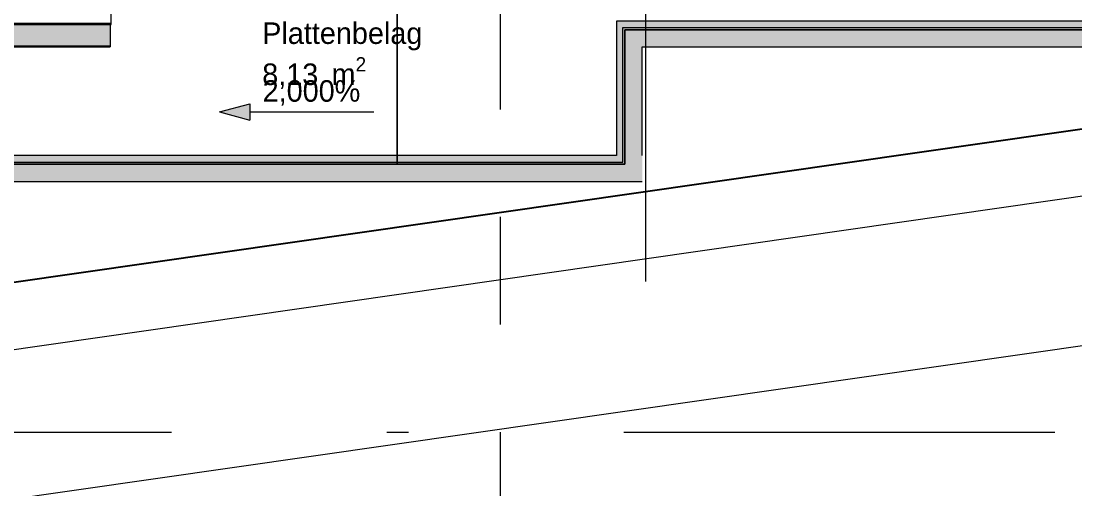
# Model space of a CAD drawing. Header units: metres. Extents: x -4 to 206, y -18 to 45.
# Drawn here: x 45.401 to 50.294, y -13.267 to -11.093 of the extents above; entities that cross this region are included whole.
import ezdxf

# ---------------------------------------------------------------- set-up
doc = ezdxf.new("R2010")
doc.units = ezdxf.units.M
doc.header["$MEASUREMENT"] = 0
for name, pattern in [('Achse', [0.004, 0.002, -0.001, 0, -0.001]), ('Baufluchtlinie', [0.013, 0.008, -0.005]), ('Schnittlinie', [0.006, 0.003, -0.0015, 0, -0.0015]), ('Untersicht', [0.001, 0.0005, -0.0005])]:
    doc.linetypes.add(name, pattern=pattern)
for name, color, linetype in [('2._1.DG PP STG2_5_000 Achsraster', 7, 'Continuous'), ('2._1.DG PP STG2_5_140 Brüstung', 7, 'Continuous'), ('2._1.DG PP STG2_5_210 Decke', 7, 'Continuous'), ('2._1.DG PP STG2_5_220 Bodenaufbau - Außen_ Gefälle', 7, 'Continuous'), ('2._1.DG PP STG2_5_221 Bodenaufbau - Abdichtung', 7, 'Continuous'), ('2._1.DG PP STG2_5_221 Bodenaufbau - Terrassenbelag', 7, 'Continuous'), ('2._1.DG PP STG2_5_611 Entwässerung', 7, 'Continuous'), ('2._1.DG PP STG2_5_810 Raum', 7, 'Continuous'), ('2._1.DG PP STG2_5_851 Marker Schnitt', 7, 'Continuous'), ('2._1.DG PP STG2_5_950 Polierplan Bemaßung', 7, 'Continuous'), ('2._1.DG PP STG2_5_Neubau_840 Baulinien', 7, 'Continuous')]:
    doc.layers.add(name, color=color, linetype=linetype)
doc.styles.add('ERSTELLTER_STIL_2', font='')
doc.styles.get('ERSTELLTER_STIL_2').set_extended_font_data('Eurostile')
doc.linetypes.add('Grenze Bundesland', pattern='A,0,[2,415_260415_PP_VA_1_5 2 St1.Shx,S=1.5873e-05,R=0,X=0,Y=0],-0.003,0', length=0.003)

msp = doc.modelspace()

# ---------------------------------------------------------------- hatches: boundary and pattern name
at = {"layer": '2._1.DG PP STG2_5_140 Brüstung', "linetype": 'Continuous', "lineweight": 13, "true_color": 0xb85600}
for points in [[(48.165, -11.0937), (48.285, -11.2137), (48.285, -11.0937)], [(48.165, -11.2137), (48.285, -11.2137), (48.165, -11.0937)], [(48.285, -11.2137), (51.7105, -11.2137), (51.7105, -11.0937), (48.285, -11.0937)], [(48.165, -11.2137), (48.165, -11.7187), (48.285, -11.7187), (48.285, -11.2137)], [(48.165, -11.7187), (42.965, -11.7187), (42.965, -11.8387), (48.165, -11.8387)], [(48.165, -11.7187), (48.285, -11.8387), (48.285, -11.7187)], [(48.165, -11.8387), (48.285, -11.8387), (48.165, -11.7187)]]:
    msp.add_hatch(color=32, dxfattribs=at).paths.add_polyline_path(points)
at = {"layer": '2._1.DG PP STG2_5_611 Entwässerung', "linetype": 'Continuous', "lineweight": 0, "true_color": 0xffffff}
for points in [[(42.965, -11.1037), (42.965, -11.1087), (45.815, -11.1087), (45.815, -11.1037)], [(42.965, -11.1087), (42.965, -11.2087), (45.815, -11.2087), (45.815, -11.1087)], [(42.965, -11.2087), (42.965, -11.2137), (45.815, -11.2137), (45.815, -11.2087)]]:
    msp.add_hatch(color=7, dxfattribs=at).paths.add_polyline_path(points)
at = {"layer": '2._1.DG PP STG2_5_950 Polierplan Bemaßung', "linetype": 'Continuous', "lineweight": 13, "true_color": 0x6c6cff}
msp.add_hatch(color=171, dxfattribs=at).paths.add_polyline_path([(46.3228, -11.5158), (46.4627, -11.5533), (46.4627, -11.4783)])

# ---------------------------------------------------------------- linework, layer by layer
at = {"layer": '2._1.DG PP STG2_5_000 Achsraster', "color": 5, "linetype": 'Achse', "lineweight": 0, "ltscale": 1000}
for p, q in [((48.3, 1.9963), (48.3, -16.0037)), ((31.8, -13.0037), (54.3, -13.0037))]:
    msp.add_line(p, q, dxfattribs=at)
at = {"layer": '2._1.DG PP STG2_5_140 Brüstung', "color": 7, "linetype": 'Baufluchtlinie', "lineweight": 13, "ltscale": 1000, "flags": 128}
for points in [[(48.165, -11.0937), (48.165, -11.7187)], [(51.7105, -11.0937), (48.285, -11.0937)], [(48.285, -11.7187), (48.285, -11.2137)], [(48.285, -11.2137), (51.7105, -11.2137)], [(48.165, -11.7187), (42.965, -11.7187)], [(42.965, -11.8387), (48.285, -11.8387)]]:
    msp.add_lwpolyline(points, dxfattribs=at)
at = {"layer": '2._1.DG PP STG2_5_210 Decke', "color": 7, "linetype": 'Continuous', "lineweight": 13, "ltscale": 1000, "true_color": 0xf4f4f4, "flags": 128}
msp.add_lwpolyline([(33.7568, -11.4636), (33.759, -13.2537), (37.385, -13.2537), (37.385, -12.6087), (42.5891, -12.6087), (42.885, -12.5662), (42.885, -11.7587), (48.205, -11.7587), (48.205, -11.1337), (51.7609, -11.1337), (51.7654, -10.0637), (45.765, -10.0637), (45.765, -10.9637), (42.915, -10.9637), (42.915, -11.4636)], close=True, dxfattribs=at)
at = {"layer": '2._1.DG PP STG2_5_220 Bodenaufbau - Außen_ Gefälle', "color": 7, "linetype": 'Continuous', "lineweight": 13, "ltscale": 1000, "true_color": 0xf4f4f4, "flags": 128}
for points in [[(33.7568, -11.4637), (33.759, -13.2137), (37.345, -13.2137), (37.345, -12.5687), (39.935, -12.5687), (39.935, -12.5987), (42.3187, -12.5987), (42.875, -12.5188), (42.875, -11.7487), (45.815, -11.7487), (48.195, -11.7487), (48.195, -11.1237), (51.7609, -11.1237), (51.7654, -10.0637), (45.765, -10.0637), (45.765, -10.9637), (42.915, -10.9637), (42.915, -11.4637)], [(33.759, -13.2437), (37.145, -13.2437), (37.145, -12.5987), (39.935, -12.5987), (42.389, -12.5987), (42.875, -12.5289), (42.875, -11.7487), (45.815, -11.7487), (48.195, -11.7487), (48.195, -11.1237), (51.7609, -11.1237), (51.7654, -10.0637), (45.765, -10.0637), (45.765, -10.9637), (42.915, -10.9637), (42.915, -11.4636), (33.7568, -11.4636)]]:
    msp.add_lwpolyline(points, close=True, dxfattribs=at)
at = {"layer": '2._1.DG PP STG2_5_221 Bodenaufbau - Abdichtung', "color": 171, "linetype": 'Schnittlinie', "lineweight": 13, "ltscale": 1000, "true_color": 0x6c6cff, "flags": 128}
for points in [[(47.147, -9.9837), (47.147, -11.7587)], [(47.147, -11.7587), (47.147, -9.9837)], [(48.205, -11.1337), (48.205, -11.7587)], [(50.3791, -11.1337), (48.205, -11.1337)], [(47.147, -11.7587), (43.64, -11.7587)], [(48.205, -11.7587), (47.147, -11.7587)]]:
    msp.add_lwpolyline(points, dxfattribs=at)
at = {"layer": '2._1.DG PP STG2_5_221 Bodenaufbau - Terrassenbelag', "color": 7, "linetype": 'Continuous', "lineweight": 18, "ltscale": 1000, "flags": 128}
for points in [[(45.82, -11.1087), (45.82, -10.1887)], [(47.1468, -10.1887), (47.1468, -11.7187)], [(47.147, -10.1887), (47.147, -11.7187)], [(47.147, -11.7187), (47.147, -10.1887)], [(47.1472, -10.1887), (47.1472, -11.7187)], [(48.165, -11.0937), (48.165, -11.7187)], [(51.1486, -11.0937), (48.165, -11.0937)], [(42.97, -11.1087), (45.82, -11.1087)], [(47.147, -11.7187), (42.9075, -11.7187)], [(48.165, -11.7187), (47.147, -11.7187)]]:
    msp.add_lwpolyline(points, dxfattribs=at)
at = {"layer": '2._1.DG PP STG2_5_611 Entwässerung', "color": 14, "linetype": 'Achse', "lineweight": 13, "ltscale": 1000, "true_color": 0xa80000}
msp.add_line((42.965, -11.1037), (45.815, -11.1037), dxfattribs=at)
at = {"layer": '2._1.DG PP STG2_5_611 Entwässerung', "color": 171, "linetype": 'Continuous', "lineweight": 13, "ltscale": 1000, "true_color": 0x6c6cff, "flags": 128}
for points in [[(42.965, -11.1037), (45.815, -11.1037)], [(45.815, -11.1037), (45.815, -11.1087)], [(42.965, -11.1087), (45.815, -11.1087)], [(45.815, -11.1087), (45.815, -11.2087)], [(42.965, -11.2087), (45.815, -11.2087)], [(42.965, -11.2137), (45.815, -11.2137)], [(45.815, -11.2087), (45.815, -11.2137)]]:
    msp.add_lwpolyline(points, dxfattribs=at)
at = {"layer": '2._1.DG PP STG2_5_851 Marker Schnitt', "color": 7, "linetype": 'Untersicht', "lineweight": 13, "ltscale": 1000}
msp.add_line((47.625, 1.9963), (47.625, -15.6487), dxfattribs=at)
at = {"layer": '2._1.DG PP STG2_5_950 Polierplan Bemaßung', "color": 171, "linetype": 'Continuous', "lineweight": 13, "ltscale": 1000, "true_color": 0x6c6cff}
for p, q in [((46.3228, -11.5158), (46.4627, -11.4783)), ((46.4627, -11.4783), (46.4627, -11.5533)), ((46.3228, -11.5158), (46.4627, -11.5533)), ((46.4627, -11.5158), (46.5228, -11.5158)), ((46.5228, -11.5158), (47.039, -11.5158))]:
    msp.add_line(p, q, dxfattribs=at)
at = {"layer": '2._1.DG PP STG2_5_950 Polierplan Bemaßung', "color": 1, "linetype": 'Continuous', "lineweight": 13, "ltscale": 1000, "true_color": 0xfb0106}
for p, q in [((33.4108, -14.339), (52.1926, -11.6374)), ((52.3087, -12.3184), (33.61, -15.0043))]:
    msp.add_line(p, q, dxfattribs=at)
at = {"layer": '2._1.DG PP STG2_5_Neubau_840 Baulinien', "color": 76, "linetype": 'Grenze Bundesland', "lineweight": 13, "ltscale": 1000, "true_color": 0x3f7f02, "flags": 128}
msp.add_lwpolyline([(52.214, 1.9963), (52.2035, 0.426), (52.1486, -11.3318), (33.3665, -14.0306), (33.3591, 1.9963)], dxfattribs=at)
at = {"layer": '2._1.DG PP STG2_5_Neubau_840 Baulinien', "color": 1, "linetype": 'Continuous', "lineweight": 25, "ltscale": 1000, "true_color": 0xfb0106, "flags": 128}
msp.add_lwpolyline([(29.5275, -17.9951), (33.4189, -17.4224), (33.3665, -14.0306), (52.1486, -11.3318), (57.2775, -10.5132)], dxfattribs=at)

# ---------------------------------------------------------------- texts
at = {"layer": '2._1.DG PP STG2_5_810 Raum', "color": 7, "linetype": 'Continuous', "lineweight": 13, "char_height": 0.1, "attachment_point": 1, "style": 'ERSTELLTER_STIL_2'}
for s, insert in [('\\A1;{\\pql;\\pt0;\\fEurostile|b0|i0|c0|p0;\\W1.000000;Plattenbelag}', (46.5209, -11.0998)), ('\\A1;{\\pql;\\pt0,0.05;\\fEurostile|b0|i0|c0|p0;\\W1.000000;8,13\\fEurostile|b0|i0|c0|p0;\\W1.000000;\\A1{\\H.66x;\\S^  ;}\\fEurostile|b0|i0|c0|p0;\\W1.000000; m\\fEurostile|b0|i0|c0|p0;\\W1.000000;\\A1{\\H.66x;\\S2^  ;}}', (46.5209, -11.2613))]:
    msp.add_mtext(s, dxfattribs=dict(at, insert=insert))
at = {"layer": '2._1.DG PP STG2_5_950 Polierplan Bemaßung', "color": 171, "linetype": 'Continuous', "lineweight": 13, "true_color": 0x6c6cff, "insert": (46.5228, -11.4868), "char_height": 0.1, "attachment_point": 7, "style": 'ERSTELLTER_STIL_2'}
msp.add_mtext('\\A1;{\\pql;\\fEurostile|b0|i0|c0|p0;\\W1.000000;2,000\\fEurostile|b0|i0|c0|p0;\\W1.000000;%}', dxfattribs=at)

doc.saveas('drawing.dxf')
